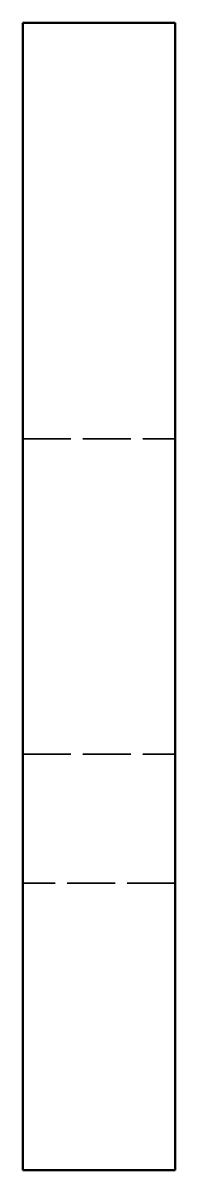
# Model space of a CAD drawing. Header units: millimetres. Extents: x 106.4 to 201.9, y 97.8 to 122.8.
# Drawn here: x 199.22 to 201.87, y 97.76 to 117.76 of the extents above.
import ezdxf

# ---------------------------------------------------------------- set-up
doc = ezdxf.new("R2010")
doc.units = ezdxf.units.MM
doc.linetypes.add('DASHED', pattern=[0.2067, 0.1654, -0.0413])
doc.layers.add('Hidden (ANSI)', color=7, linetype='DASHED', lineweight=35)
doc.layers.add('Visible (ANSI)', color=7, linetype='Continuous', lineweight=50)

msp = doc.modelspace()

# ---------------------------------------------------------------- linework, layer by layer
at = {"layer": 'Hidden (ANSI)', "ltscale": 5.060374}
for p, q in [((199.218, 110.514), (201.875, 110.514)), ((199.218, 105.014), (201.875, 105.014)), ((201.875, 102.764), (199.218, 102.764))]:
    msp.add_line(p, q, dxfattribs=at)
at = {"layer": 'Visible (ANSI)'}
for p, q in [((201.875, 117.764), (199.218, 117.764)), ((199.218, 115.764), (199.218, 117.764)), ((201.875, 117.764), (201.875, 115.764)), ((199.218, 99.764), (199.218, 115.764)), ((201.875, 115.764), (201.875, 99.764)), ((199.218, 97.764), (199.218, 99.764)), ((201.875, 99.764), (201.875, 97.764)), ((199.218, 97.764), (201.875, 97.764))]:
    msp.add_line(p, q, dxfattribs=at)

doc.saveas('drawing.dxf')
